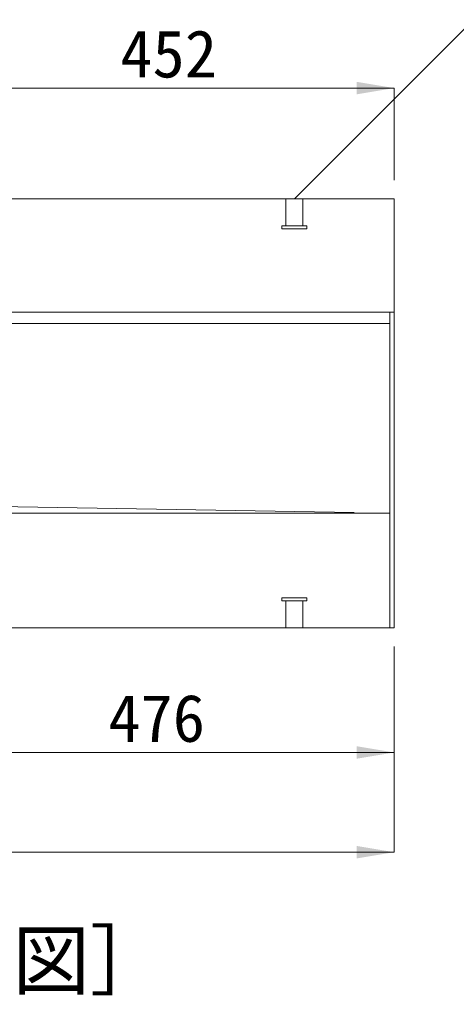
# Model space of a CAD drawing. Units: millimetres at full size. Extents: x -36174 to -11409, y 24892 to 47415.
# Drawn here: x -32320 to -31883, y 36473 to 37452 of the extents above; entities that cross this region are included whole.
import ezdxf
from ezdxf.enums import TextEntityAlignment as Align

# ---------------------------------------------------------------- set-up
doc = ezdxf.new("R2010")
doc.units = ezdxf.units.MM
doc.header["$LTSCALE"] = 30
doc.linetypes.add('USER1', pattern=[1.35, 0.75, -0.6])
doc.linetypes.add('USER2', pattern=[2, 1, -1])
for name, color, linetype, lineweight in [('0_2', 7, 'Continuous', 13), ('側溝・本体', 7, 'Continuous', 9), ('寸法線', 7, 'Continuous', 9), ('本体', 2, 'Continuous', 20), ('ｲﾝｻｰﾄ', 3, 'USER1', 9)]:
    doc.layers.add(name, color=color, linetype=linetype, lineweight=lineweight)
doc.styles.add('ＭＳ ゴシック', font='')
doc.styles.get('ＭＳ ゴシック').set_extended_font_data('MS Gothic')

# ---------------------------------------------------------------- blocks, each defined once
blk = doc.blocks.new('filled_arrow')
at = {"color": 0, "linetype": 'Continuous', "lineweight": -2}
blk.add_solid([(7.5, 1.25), (0, 0), (7.5, -1.25)], dxfattribs=at)

msp = doc.modelspace()

# ---------------------------------------------------------------- linework, layer by layer
at = {"layer": '側溝・本体'}
for p, q in [((-32937.08, 37158.36), (-31945.08, 37158.36)), ((-32937.08, 37146.86), (-31949.58, 37146.86)), ((-32545.08, 36966.86), (-31985.09, 36957.53)), ((-32937.08, 36956.86), (-31949.58, 36956.86))]:
    msp.add_line(p, q, dxfattribs=at)
at = {"layer": '側溝・本体', "lineweight": 5}
msp.add_line((-31949.58, 37158.36), (-31949.58, 36841.86), dxfattribs=at)
at = {"layer": '寸法線'}
for p, q in [((-32397.08, 37382.89), (-31945.08, 37382.89)), ((-31945.08, 37290.61), (-31945.08, 37382.89)), ((-31945.08, 36823.11), (-31945.08, 36616.86)), ((-31945.08, 36823.11), (-31945.08, 36716.86)), ((-32421.08, 36716.86), (-31945.08, 36716.86)), ((-32943.08, 36616.86), (-31945.08, 36616.86))]:
    msp.add_line(p, q, dxfattribs=at)
msp.add_lwpolyline([(-32045.08, 37271.86), (-31865.31, 37451.64), (-31501.29, 37451.64)], dxfattribs=at)
at = {"layer": '本体'}
for p, q in [((-32943.08, 37271.86), (-31945.08, 37271.86)), ((-31945.08, 36841.86), (-31945.08, 37271.86)), ((-32943.08, 36841.86), (-31945.08, 36841.86))]:
    msp.add_line(p, q, dxfattribs=at)
at = {"layer": 'ｲﾝｻｰﾄ', "linetype": 'USER2'}
for p, q in [((-32053.59, 37271.86), (-32053.59, 37244.86)), ((-32036.58, 37271.86), (-32036.58, 37244.86)), ((-32057.58, 37244.86), (-32032.59, 37244.86)), ((-32057.58, 37244.86), (-32057.58, 37241.86)), ((-32057.58, 37241.86), (-32032.59, 37241.86)), ((-32032.59, 37244.86), (-32032.59, 37241.86)), ((-32057.58, 36868.86), (-32057.58, 36871.87)), ((-32057.58, 36871.87), (-32032.59, 36871.87)), ((-32057.58, 36868.86), (-32032.59, 36868.86)), ((-32053.59, 36841.86), (-32053.59, 36868.86)), ((-32036.58, 36841.86), (-32036.58, 36868.86)), ((-32032.59, 36868.86), (-32032.59, 36871.87))]:
    msp.add_line(p, q, dxfattribs=at)
at = {"layer": 'ｲﾝｻｰﾄ'}
for p, q in [((-32053.59, 37271.86), (-32036.58, 37271.86)), ((-32053.59, 36841.86), (-32036.58, 36841.86))]:
    msp.add_line(p, q, dxfattribs=at)

# ---------------------------------------------------------------- block references
at = {"layer": '寸法線'}
for p, xscale, yscale, rotation in [((-31945.08, 37382.89), 5, 5, 180), ((-32045.08, 37271.86), 0.2, 0.2, 45), ((-31945.08, 36716.86), 5, 5, 180), ((-31945.08, 36616.86), 5, 5, 180)]:
    msp.add_blockref('filled_arrow', p, dxfattribs=dict(at, xscale=xscale, yscale=yscale, rotation=rotation))

# ---------------------------------------------------------------- texts
at = {"layer": '0_2', "style": 'ＭＳ ゴシック'}
msp.add_text('［平\u3000面\u3000図］', height=56.96, dxfattribs=at).set_placement((-32444.08, 36536.86), align=Align.TOP_CENTER)
at = {"layer": '寸法線', "style": 'ＭＳ ゴシック'}
for s, p in [('452', (-32171.08, 37417.27)), ('476', (-32183.08, 36751.24))]:
    msp.add_text(s, height=47.47, dxfattribs=at).set_placement(p, align=Align.MIDDLE_CENTER)

doc.saveas('drawing.dxf')
